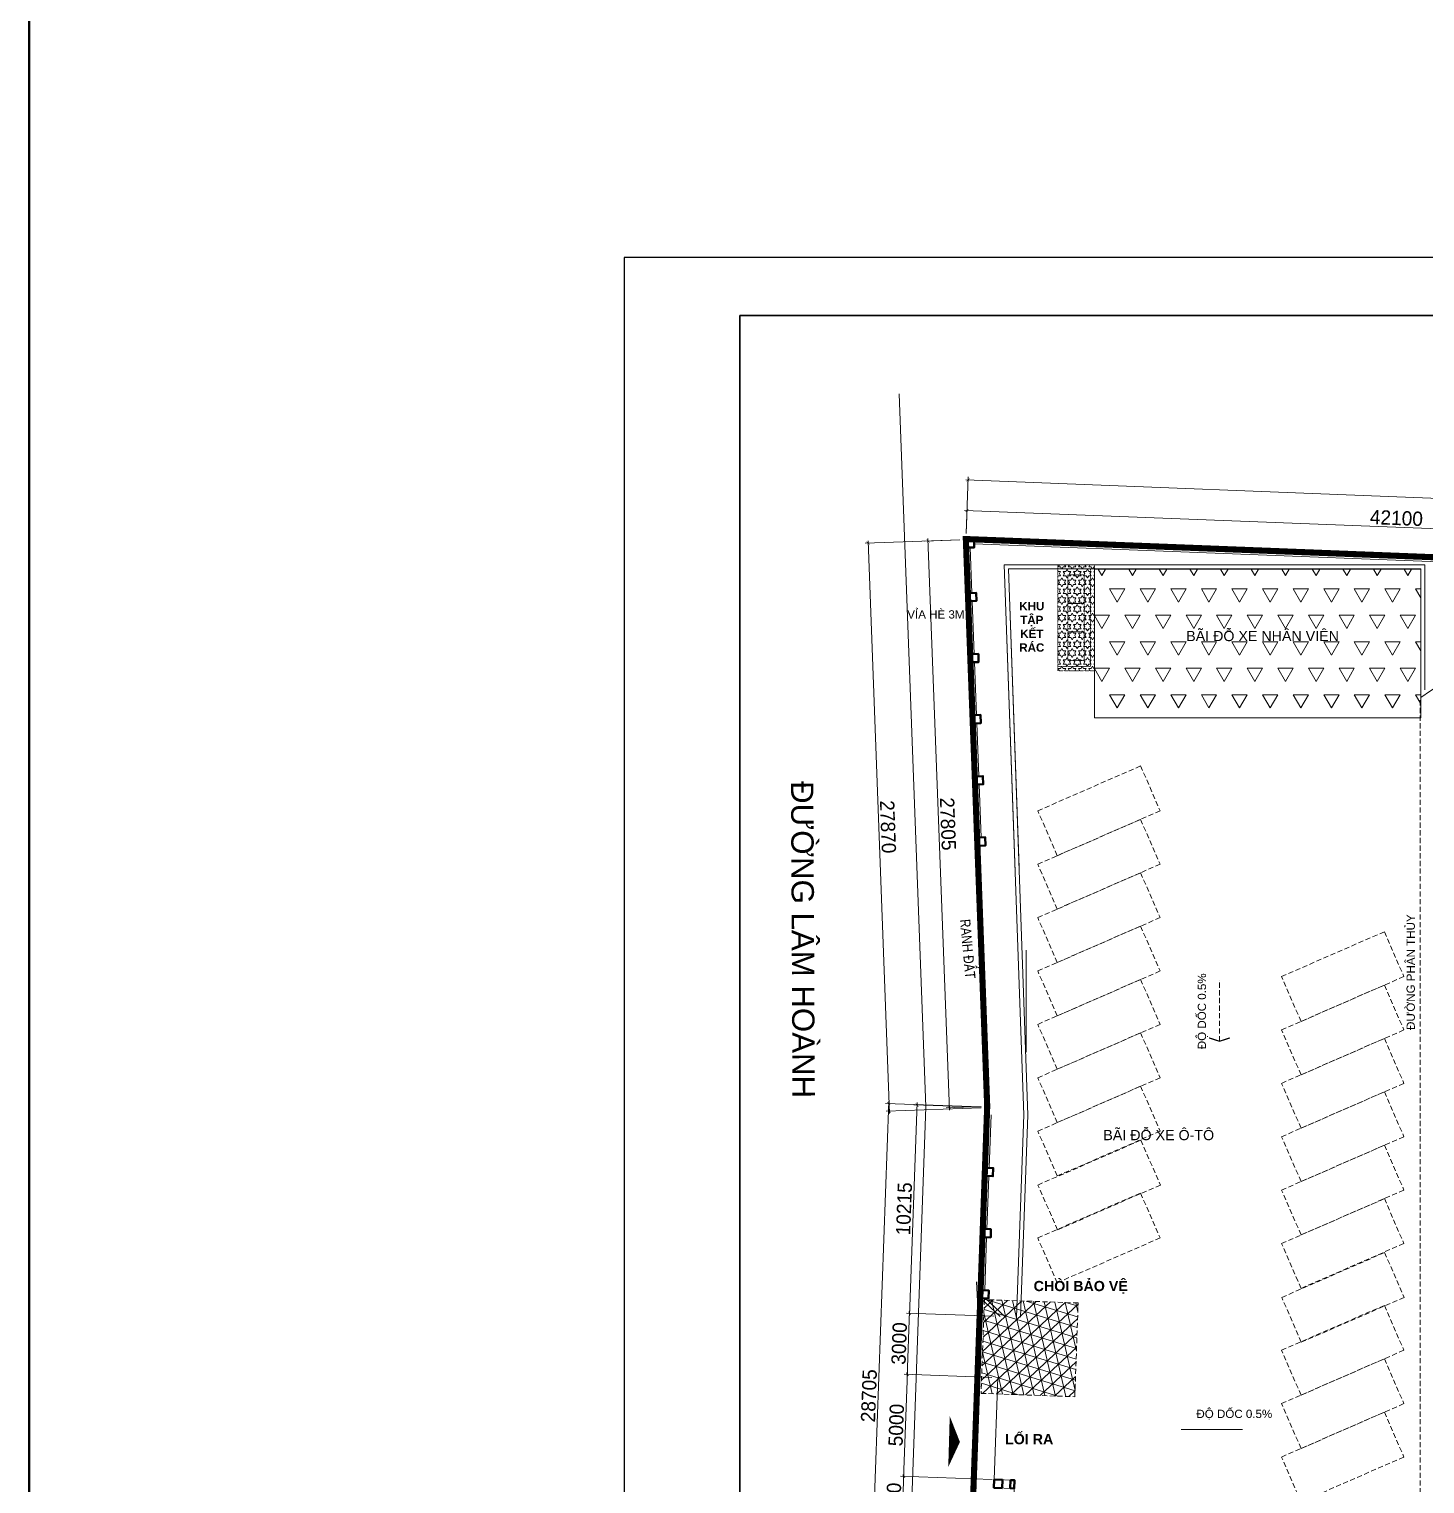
# Model space of a CAD drawing. Header units: millimetres. Extents: x 886808 to 1650903, y -1008069 to 230892.
# Drawn here: x 886808 to 955234, y -260456 to -189125 of the extents above; entities that cross this region are included whole.
import ezdxf

# ---------------------------------------------------------------- set-up
doc = ezdxf.new("R2010")
doc.units = ezdxf.units.MM
for name, pattern in [('DASHED2', [0.375, 0.25, -0.125]), ('DOT', [0.25, 0, -0.25]), ('PHANTOM2', [31.75, 15.875, -3.175, 3.175, -3.175, 3.175, -3.175])]:
    doc.linetypes.add(name, pattern=pattern)
doc.layers.get('0').update_dxf_attribs({"lineweight": 0})
for name, color, linetype, lineweight in [('01- NET TUONG- 242', 242, 'Continuous', 40), ('04-Net thay', 150, 'Continuous', 20), ('0___TUONG XAY MOI', 10, 'Continuous', 40), ('2l', 2, 'Continuous', 15), ('8l NET TO', 8, 'Continuous', 9), ('_Text', 7, 'Continuous', 9), ('A-Wall', 113, 'Continuous', 30), ('A_Dim', 8, 'Continuous', 5), ('co', 66, 'Continuous', 5), ('DMANH', 116, 'Continuous', 15), ('Q - TEN PHONG', 7, 'Continuous', 18), ('Text', 250, 'Continuous', 25), ('TREE', 94, 'Continuous', 5)]:
    doc.layers.add(name, color=color, linetype=linetype, lineweight=lineweight)
doc.layers.add('09- Wipeout', color=254, linetype='DOT', lineweight=0, plot=False)
doc.styles.add('DAT', font='')
doc.styles.add('ISO2', font='')
doc.styles.add('STYLE2', font='')
doc.styles.get('DAT').set_extended_font_data('VNI-Helve')
doc.styles.get('ISO2').set_extended_font_data('.VnAvantH')
doc.styles.get('STYLE2').set_extended_font_data('VNI-Helve-Condense')
doc.dimstyles.new('Copy of 1-100-Ll', dxfattribs={"dimtxt": 700, "dimasz": 150, "dimexe": 150, "dimexo": 300, "dimgap": 90, "dimtad": 1, "dimdec": 0, "dimrnd": 5, "dimzin": 0, "dimtxsty": 'ISO2', "dimblk": 'ARCHTICK', "dimcen": 100, "dimdle": 120, "dimclrd": 256, "dimclre": 256, "dimclrt": 2, "dimadec": 0, "dimazin": 0, "dimtfac": 1, "dimtdec": 0, "dimtix": 1, "dimtmove": 1, "dimatfit": 3, "dimldrblk": 'OPEN30', "dimfxl": 900, "dimtolj": 1, "dimtzin": 0, "dimlwd": 13, "dimlwe": 13, "dimarcsym": 1})

# ---------------------------------------------------------------- blocks, each defined once
blk = doc.blocks.new('_ArchTick')
at = {"color": 0, "linetype": 'ByBlock', "const_width": 0.15}
blk.add_lwpolyline([(-0.5, -0.5), (0.5, 0.5)], dxfattribs=at)
blk = doc.blocks.new('*D188')
at = {"layer": 'A_Dim', "lineweight": 13, "transparency": 16777216}
for p, q in [((927915, -270612), (928951, -241688)), ((933472, -241970), (928797, -241803)), ((932444, -270654), (927769, -270487))]:
    blk.add_line(p, q, dxfattribs=at)
at = {"layer": 'Defpoints', "color": 0, "transparency": 16777216}
for p in [(928947, -241808), (933772, -241981), (932744, -270665)]:
    blk.add_point(p, dxfattribs=at)
at = {"layer": 'A_Dim', "lineweight": 13, "transparency": 16777216, "xscale": 150, "yscale": 150, "zscale": 150}
for p, rotation in [((928947, -241808), 87.94675806361663), ((927919, -270492), 267.9467580636166)]:
    blk.add_blockref('_ArchTick', p, dxfattribs=dict(at, rotation=rotation))
at = {"layer": 'A_Dim', "color": 2, "transparency": 16777216, "insert": (927981, -256134), "char_height": 700, "attachment_point": 5, "rotation": 87.94676, "style": 'ISO2'}
blk.add_mtext('\\A1;28705', dxfattribs=at)
blk = doc.blocks.new('_Open30')
at = {"color": 0, "linetype": 'ByBlock', "lineweight": -2}
for p, q in [((-1, 0.27), (0, 0)), ((0, 0), (-1, -0.27)), ((0, 0), (-1, 0))]:
    blk.add_line(p, q, dxfattribs=at)
blk = doc.blocks.new('*D185')
at = {"layer": 'A_Dim', "lineweight": 13, "transparency": 16777216}
for p, q in [((974973, -214372), (932666, -212728)), ((932742, -213851), (932792, -212583)), ((974810, -215485), (974859, -214217))]:
    blk.add_line(p, q, dxfattribs=at)
at = {"layer": 'Defpoints', "color": 0, "transparency": 16777216}
for p in [(932786, -212733), (932731, -214151), (974798, -215785)]:
    blk.add_point(p, dxfattribs=at)
at = {"layer": 'A_Dim', "lineweight": 13, "transparency": 16777216, "xscale": 150, "yscale": 150, "zscale": 150}
for p, rotation in [((932786, -212733), 177.7757246600944), ((974853, -214367), 357.7757246600944)]:
    blk.add_blockref('_ArchTick', p, dxfattribs=dict(at, rotation=rotation))
at = {"layer": 'A_Dim', "color": 2, "transparency": 16777216, "insert": (953837, -213098), "char_height": 700, "attachment_point": 5, "rotation": 357.77572, "style": 'ISO2'}
blk.add_mtext('\\A1;42100', dxfattribs=at)
blk = doc.blocks.new('*D186')
at = {"layer": 'A_Dim', "lineweight": 13, "transparency": 16777216}
for p, q in [((932742, -213851), (932850, -211086)), ((932724, -211232), (1016839, -214499)), ((1016617, -217109), (1016725, -214344))]:
    blk.add_line(p, q, dxfattribs=at)
at = {"layer": 'Defpoints', "color": 0, "transparency": 16777216}
for p in [(932731, -214151), (1016719, -214494), (1016606, -217409)]:
    blk.add_point(p, dxfattribs=at)
at = {"layer": 'A_Dim', "lineweight": 13, "transparency": 16777216, "xscale": 150, "yscale": 150, "zscale": 150}
for p, rotation in [((932844, -211236), 177.775724662663), ((1016719, -214494), 357.7757246626629)]:
    blk.add_blockref('_ArchTick', p, dxfattribs=dict(at, rotation=rotation))
at = {"layer": 'A_Dim', "color": 2, "transparency": 16777216, "insert": (974799, -212413), "char_height": 700, "attachment_point": 5, "rotation": 357.77572, "style": 'ISO2'}
blk.add_mtext('\\A1;83940', dxfattribs=at)
blk = doc.blocks.new('*D1411')
at = {"layer": 'A_Dim', "lineweight": 13, "transparency": 16777216}
for p, q in [((927915, -270612), (928951, -241688)), ((933472, -241970), (928797, -241803)), ((932444, -270654), (927769, -270487))]:
    blk.add_line(p, q, dxfattribs=at)
at = {"layer": 'Defpoints', "color": 0, "transparency": 16777216}
for p in [(928947, -241808), (933772, -241981), (932744, -270665)]:
    blk.add_point(p, dxfattribs=at)
at = {"layer": 'A_Dim', "lineweight": 13, "transparency": 16777216, "xscale": 150, "yscale": 150, "zscale": 150}
for p, rotation in [((928947, -241808), 87.94675806361663), ((927919, -270492), 267.9467580636166)]:
    blk.add_blockref('_ArchTick', p, dxfattribs=dict(at, rotation=rotation))
at = {"layer": 'A_Dim', "color": 2, "transparency": 16777216, "insert": (927981, -256134), "char_height": 700, "attachment_point": 5, "rotation": 87.94676, "style": 'ISO2'}
blk.add_mtext('\\A1;28705', dxfattribs=at)
blk = doc.blocks.new('*D1412')
at = {"layer": 'A_Dim', "lineweight": 13, "transparency": 16777216}
for p, q in [((932431, -214162), (927788, -214336)), ((928985, -242302), (927934, -214210)), ((933473, -242014), (928831, -242188))]:
    blk.add_line(p, q, dxfattribs=at)
at = {"layer": 'Defpoints', "color": 0, "transparency": 16777216}
for p in [(927938, -214330), (932731, -214151), (933773, -242003)]:
    blk.add_point(p, dxfattribs=at)
at = {"layer": 'A_Dim', "lineweight": 13, "transparency": 16777216, "xscale": 150, "yscale": 150, "zscale": 150}
for p, rotation in [((927938, -214330), 92.14275117383546), ((928980, -242182), 272.1427511738354)]:
    blk.add_blockref('_ArchTick', p, dxfattribs=dict(at, rotation=rotation))
at = {"layer": 'A_Dim', "color": 2, "transparency": 16777216, "insert": (928911, -228239), "char_height": 700, "attachment_point": 5, "rotation": 272.14275, "style": 'ISO2'}
blk.add_mtext('\\A1;27870', dxfattribs=at)
blk = doc.blocks.new('*D1410')
at = {"layer": 'A_Dim', "lineweight": 13, "transparency": 16777216}
for p, q in [((932431, -214162), (930726, -214226)), ((931926, -242127), (930871, -214101)), ((933477, -241949), (931772, -242013))]:
    blk.add_line(p, q, dxfattribs=at)
at = {"layer": 'Defpoints', "color": 0, "transparency": 16777216}
for p in [(930876, -214221), (932731, -214151), (933777, -241938)]:
    blk.add_point(p, dxfattribs=at)
at = {"layer": 'A_Dim', "lineweight": 13, "transparency": 16777216, "xscale": 150, "yscale": 150, "zscale": 150}
for p, rotation in [((930876, -214221), 92.15601886766916), ((931922, -242008), 272.1560188676692)]:
    blk.add_blockref('_ArchTick', p, dxfattribs=dict(at, rotation=rotation))
at = {"layer": 'A_Dim', "color": 2, "transparency": 16777216, "insert": (931850, -228097), "char_height": 700, "attachment_point": 5, "rotation": 272.15602, "style": 'ISO2'}
blk.add_mtext('\\A1;27805', dxfattribs=at)
blk = doc.blocks.new('*D1406')
at = {"layer": 'A_Dim', "lineweight": 13, "transparency": 16777216}
for p, q in [((934022, -260239), (929533, -260078)), ((929580, -262941), (929687, -259963)), ((932722, -262934), (929434, -262816))]:
    blk.add_line(p, q, dxfattribs=at)
at = {"layer": 'Defpoints', "color": 0, "transparency": 16777216}
for p in [(929683, -260083), (934322, -260250), (933021, -262945)]:
    blk.add_point(p, dxfattribs=at)
at = {"layer": 'A_Dim', "lineweight": 13, "transparency": 16777216, "xscale": 150, "yscale": 150, "zscale": 150}
for p, rotation in [((929683, -260083), 87.94021749057043), ((929584, -262821), 267.9402174905704)]:
    blk.add_blockref('_ArchTick', p, dxfattribs=dict(at, rotation=rotation))
at = {"layer": 'A_Dim', "color": 2, "transparency": 16777216, "insert": (929182, -261436), "char_height": 700, "attachment_point": 5, "rotation": 87.94022, "style": 'ISO2'}
blk.add_mtext('\\A1;2740', dxfattribs=at)
blk = doc.blocks.new('*D1407')
at = {"layer": 'A_Dim', "lineweight": 13, "transparency": 16777216}
for p, q in [((929678, -260203), (929867, -254967)), ((934001, -255236), (929712, -255081)), ((934022, -260239), (929533, -260078))]:
    blk.add_line(p, q, dxfattribs=at)
at = {"layer": 'Defpoints', "color": 0, "transparency": 16777216}
for p in [(929862, -255087), (934301, -255247), (934322, -260250)]:
    blk.add_point(p, dxfattribs=at)
at = {"layer": 'A_Dim', "lineweight": 13, "transparency": 16777216, "xscale": 150, "yscale": 150, "zscale": 150}
for p, rotation in [((929862, -255087), 87.94021749057043), ((929683, -260083), 267.9402174905704)]:
    blk.add_blockref('_ArchTick', p, dxfattribs=dict(at, rotation=rotation))
at = {"layer": 'A_Dim', "color": 2, "transparency": 16777216, "insert": (929321, -257569), "char_height": 700, "attachment_point": 5, "rotation": 87.94022, "style": 'ISO2'}
blk.add_mtext('\\A1;5000', dxfattribs=at)
blk = doc.blocks.new('*D1408')
at = {"layer": 'A_Dim', "lineweight": 13, "transparency": 16777216}
for p, q in [((934109, -252238), (929820, -252083)), ((929858, -255207), (929974, -251969)), ((934001, -255236), (929712, -255081))]:
    blk.add_line(p, q, dxfattribs=at)
at = {"layer": 'Defpoints', "color": 0, "transparency": 16777216}
for p in [(929970, -252089), (934409, -252248), (934301, -255247)]:
    blk.add_point(p, dxfattribs=at)
at = {"layer": 'A_Dim', "lineweight": 13, "transparency": 16777216, "xscale": 150, "yscale": 150, "zscale": 150}
for p, rotation in [((929970, -252089), 87.94021749057043), ((929862, -255087), 267.9402174905704)]:
    blk.add_blockref('_ArchTick', p, dxfattribs=dict(at, rotation=rotation))
at = {"layer": 'A_Dim', "color": 2, "transparency": 16777216, "insert": (929464, -253572), "char_height": 700, "attachment_point": 5, "rotation": 87.94022, "style": 'ISO2'}
blk.add_mtext('\\A1;3000', dxfattribs=at)
blk = doc.blocks.new('*D1409')
at = {"layer": 'A_Dim', "lineweight": 13, "transparency": 16777216}
for p, q in [((929966, -252209), (930342, -241760)), ((933473, -241992), (930187, -241874)), ((934109, -252238), (929820, -252083))]:
    blk.add_line(p, q, dxfattribs=at)
at = {"layer": 'Defpoints', "color": 0, "transparency": 16777216}
for p in [(930337, -241880), (933773, -242003), (934409, -252248)]:
    blk.add_point(p, dxfattribs=at)
at = {"layer": 'A_Dim', "lineweight": 13, "transparency": 16777216, "xscale": 150, "yscale": 150, "zscale": 150}
for p, rotation in [((930337, -241880), 87.94021749057043), ((929970, -252089), 267.9402174905704)]:
    blk.add_blockref('_ArchTick', p, dxfattribs=dict(at, rotation=rotation))
at = {"layer": 'A_Dim', "color": 2, "transparency": 16777216, "insert": (929702, -246968), "char_height": 700, "attachment_point": 5, "rotation": 87.94022, "style": 'ISO2'}
blk.add_mtext('\\A1;10215', dxfattribs=at)

msp = doc.modelspace()

# ---------------------------------------------------------------- hatches: boundary and pattern name
at = {"layer": 'A_Dim', "transparency": 33554534}
h = msp.add_hatch(dxfattribs=at)
h.set_pattern_fill('NET3', color=256, scale=4000, angle=42.943485)
h.set_pattern_definition([(42.943485, (-678127.1, -1563336.7), (-340.63832, 366.01302), []), (102.943485, (-678127.1, -1563336.7), (-487.29574, -111.99493), []), (162.943485, (-678127.1, -1563336.7), (-146.65742, -478.00795), [])])
h.paths.add_polyline_path([(938070.2, -256182.2), (938235.2, -251585.2), (933638.2, -251420.1), (933473.1, -256017.3)])
at = {"layer": 'TREE', "transparency": 33554534}
h = msp.add_hatch(dxfattribs=at)
h.set_pattern_fill('STARS', color=3, scale=1000)
h.set_pattern_definition([(0, (215751.8, -124564.36), (0, 216.50635), [125, -125]), (60, (215751.8, -124564.36), (-187.5, 108.253175), [125, -125]), (120, (215814.3, -124456.1), (-187.5, -108.253175), [125, -125])])
h.paths.add_polyline_path([(937233.6, -215385.3), (939033.6, -215385.3), (939033.6, -220585.3), (937233.6, -220585.3)])
h = msp.add_hatch(dxfattribs=at)
h.set_pattern_fill('TRIANG', color=3, scale=4000)
h.set_pattern_definition([(60, (-1138101.9, -91210.4), (-750, 1299.0381), [750, -750]), (120, (-1138101.9, -91210.4), (-1500, 8e-07), [750, -750]), (2e-15, (-1138476.9, -90560.9), (750, 1299.0381), [750, -750])])
h.paths.add_polyline_path([(939033.6, -215597.5), (955033.6, -215597.5), (955033.6, -222897.5), (939033.6, -222897.5)])

# ---------------------------------------------------------------- linework, layer by layer
at = {"layer": '01- NET TUONG- 242', "transparency": 33554636}
msp.add_lwpolyline([(1196562.8, -1008069.4), (886808, -1008069.4), (886808, 230891.7), (1196562.8, 230891.7)], close=True, dxfattribs=at)
at = {"layer": '04-Net thay', "transparency": 33554636}
for p, q in [((1016598.2, -217608.5), (933139.3, -214366.9)), ((955233.6, -215385.3), (955233.6, -221515.2)), ((955033.6, -221897.5), (955033.6, -215585.3)), ((934409, -252248.3), (933440.2, -251353.3)), ((934664.2, -252257.5), (933695.4, -251362.5)), ((934121.8, -260243.1), (934301.3, -255246.4))]:
    msp.add_line(p, q, dxfattribs=at)
for points in [[(935144.9, -230428.2), (934616.2, -215385.3), (955233.6, -215385.3)], [(955233.6, -215385.3), (934616.2, -215385.3), (935564.4, -242363.4), (935207.3, -252277)], [(935337.8, -230235.3), (934823.9, -215585.3), (955033.6, -215585.3)], [(935407.1, -252284.1), (935763.8, -242381.5), (934823.9, -215585.3), (955033.6, -215585.3)], [(933963.3, -242366.3), (933870, -244964.7)], [(933855.6, -245364.4), (933762.3, -247962.7)], [(933748, -248362.5), (933654.7, -250960.8)], [(934771, -269945.1), (935119.2, -260279)]]:
    msp.add_lwpolyline(points, dxfattribs=at)
msp.add_lwpolyline([(934121.9, -260243.1), (935119.2, -260279), (935104.8, -260678.7), (934107.5, -260642.8)], close=True, dxfattribs=at)
msp.add_arc((974437.2, -249603.5), 33824.9, 94.278199, 125.00504, dxfattribs=at)
at = {"layer": '09- Wipeout', "transparency": 33554636}
for points in [[(937233.6, -215385.3), (939033.6, -215385.3), (939033.6, -220585.3), (937233.6, -220585.3)], [(937733.6, -215885.3), (938533.6, -215885.3), (938533.6, -217285.3), (937733.6, -217285.3)], [(937733.6, -215885.3), (938533.6, -215885.3), (938533.6, -220085.3), (937733.6, -220085.3)], [(937733.6, -217285.3), (938533.6, -217285.3), (938533.6, -218685.3), (937733.6, -218685.3)], [(937733.6, -218685.3), (938533.6, -218685.3), (938533.6, -220085.3), (937733.6, -220085.3)]]:
    msp.add_lwpolyline(points, close=True, dxfattribs=at)
for points in [[(937233.6, -215585.3), (938833.6, -215585.3), (938833.6, -220385.3), (937233.6, -220385.3)], [(933777.8, -241959.4), (932743.7, -270665.2)], [(933777.8, -241959.4), (932743.7, -270665.2)]]:
    msp.add_lwpolyline(points, dxfattribs=at)
at = {"layer": '0___TUONG XAY MOI', "transparency": 33554636}
for points in [[(932730.8, -214150.9), (933131.7, -214166.4), (933145.6, -214535.5), (932745.9, -214550.6)], [(932829.6, -216774.9), (933229.3, -216759.9), (933244.4, -217159.6), (932844.7, -217174.6)], [(932942.5, -219772.8), (933342.2, -219757.7), (933357.3, -220157.4), (932957.5, -220172.5)], [(933055.4, -222770.7), (933455.1, -222755.6), (933470.1, -223155.3), (933070.4, -223170.4)], [(933168.2, -225768.5), (933567.9, -225753.5), (933583, -226153.2), (933183.3, -226168.2)], [(933281.1, -228766.4), (933680.8, -228751.4), (933695.8, -229151.1), (933296.1, -229166.1)], [(933670, -244957.5), (934069.8, -244971.9), (934055.4, -245371.6), (933655.6, -245357.2)], [(933562.3, -247955.5), (933962, -247969.9), (933947.7, -248369.7), (933547.9, -248355.3)], [(933454.6, -250953.6), (933854.3, -250968), (933839.9, -251367.7), (933440.2, -251353.3)], [(934121.8, -260243.1), (934521.6, -260257.4), (934507.2, -260657.2), (934107.5, -260642.8)], [(934919.3, -260271.8), (935119.2, -260279), (935104.8, -260678.7), (934904.9, -260671.5)]]:
    msp.add_lwpolyline(points, close=True, dxfattribs=at)
at = {"layer": '0___TUONG XAY MOI', "transparency": 33554636, "const_width": 60}
msp.add_lwpolyline([(944650.6, -238588.1), (945163.2, -238753), (945675.8, -238588.1)], dxfattribs=at)
at = {"layer": '2l', "transparency": 33554636}
msp.add_lwpolyline([(929459.9, -207010.5), (930775.7, -241962), (929852.8, -267665.3), (921654.3, -267665.3)], dxfattribs=at)
at = {"layer": '8l NET TO', "linetype": 'DASHED2', "ltscale": 1000, "transparency": 33554636}
msp.add_line((955006, -222034.6), (955006, -261372.7), dxfattribs=at)
for points in [[(933677.1, -239285.3), (933777.8, -241959.4), (932744.6, -270686.9), (935943.9, -298332.8), (970090.8, -289565), (1001375.8, -282838.4), (1022753.6, -279776.5), (1016606, -217408.6), (932730.8, -214150.9), (933409, -232164), (933488.8, -234285.3), (933677.1, -239285.3)], [(941295.4, -225254.8), (942254.7, -227453.9), (937213.4, -229652.9), (936254.2, -227453.9), (941295.4, -225254.8)], [(941295.4, -227872.3), (942254.7, -230071.4), (937213.4, -232270.4), (936254.2, -230071.4), (941295.4, -227872.3)], [(941295.4, -230489.8), (942254.7, -232688.9), (937213.4, -234887.9), (936254.2, -232688.9), (941295.4, -230489.8)], [(941295.4, -233107.3), (942254.7, -235306.3), (937213.4, -237505.4), (936254.2, -235306.3), (941295.4, -233107.3)], [(953245.7, -233382.3), (954204.9, -235581.4), (949163.7, -237780.4), (948204.4, -235581.4), (953245.7, -233382.3)], [(941295.4, -235724.8), (942254.7, -237923.8), (937213.4, -240122.9), (936254.2, -237923.8), (941295.4, -235724.8)], [(945163.2, -238753), (945163.2, -235752.9)], [(953245.7, -235999.8), (954204.9, -238198.9), (949163.7, -240397.9), (948204.4, -238198.9), (953245.7, -235999.8)], [(941295.4, -238342.3), (942254.7, -240541.3), (937213.4, -242740.4), (936254.2, -240541.3), (941295.4, -238342.3)], [(953245.7, -238617.3), (954204.9, -240816.3), (949163.7, -243015.4), (948204.4, -240816.3), (953245.7, -238617.3)], [(941295.4, -240959.8), (942254.7, -243158.8), (937213.4, -245357.9), (936254.2, -243158.8), (941295.4, -240959.8)], [(953245.7, -241234.8), (954204.9, -243433.8), (949163.7, -245632.9), (948204.4, -243433.8), (953245.7, -241234.8)], [(941306.7, -243603), (942265.9, -245802.1), (937224.7, -248001.1), (936265.4, -245802.1), (941306.7, -243603)], [(953245.7, -243852.3), (954204.9, -246051.3), (949163.7, -248250.4), (948204.4, -246051.3), (953245.7, -243852.3)], [(941295.4, -246194.7), (942254.7, -248393.8), (937213.4, -250592.8), (936254.2, -248393.8), (941295.4, -246194.7)], [(953245.7, -246469.8), (954204.9, -248668.8), (949163.7, -250867.9), (948204.4, -248668.8), (953245.7, -246469.8)], [(953256.9, -249113), (954216.2, -251312.1), (949174.9, -253511.1), (948215.7, -251312.1), (953256.9, -249113)], [(953245.7, -251704.7), (954204.9, -253903.8), (949163.7, -256102.8), (948204.4, -253903.8), (953245.7, -251704.7)], [(953245.7, -254322.2), (954204.9, -256521.3), (949163.7, -258720.3), (948204.4, -256521.3), (953245.7, -254322.2)], [(953245.7, -256939.7), (954204.9, -259138.8), (949163.7, -261337.8), (948204.4, -259138.8), (953245.7, -256939.7)]]:
    msp.add_lwpolyline(points, dxfattribs=at)
msp.add_lwpolyline([(938070.2, -256182.2), (938235.2, -251585.2), (933638.2, -251420.1), (933473.1, -256017.3)], close=True, dxfattribs=at)
at = {"layer": '8l NET TO', "transparency": 33554636}
msp.add_lwpolyline([(943289.7, -257781.2), (946289.8, -257781.2)], dxfattribs=at)
at = {"layer": 'A-Wall', "linetype": 'Continuous', "transparency": 33554636}
for p, q in [((921654.3, -203167.1), (1080561.4, -203167.1)), ((921654.3, -315881.7), (921654.3, -203167.1))]:
    msp.add_line(p, q, dxfattribs=at)
at = {"layer": 'A_Dim', "transparency": 33554636}
for p, q in [((933409, -232164), (932730.8, -214150.9)), ((933029.5, -216767.4), (932945.7, -214543.1)), ((933142.3, -219765.3), (933044.5, -217167.1)), ((933255.2, -222763.1), (933157.4, -220165)), ((933368.1, -225761), (933270.3, -223162.8)), ((933480.9, -228758.9), (933383.1, -226160.7)), ((933362.5, -252753.7), (933250.3, -250555.2))]:
    msp.add_line(p, q, dxfattribs=at)
msp.add_lwpolyline([(939033.6, -215597.5), (955033.6, -215597.5), (955033.6, -222897.5), (939033.6, -222897.5)], close=True, dxfattribs=at)
msp.add_lwpolyline([(935688.8, -234285.3), (935688.8, -239285.3)], dxfattribs=at)
at = {"layer": 'co', "transparency": 33554636}
for p, q in [((932730.8, -214150.9), (1011562.3, -217217.4)), ((1016606, -217408.6), (932730.8, -214150.9))]:
    msp.add_line(p, q, dxfattribs=at)
at = {"layer": 'Defpoints', "transparency": 33554636}
msp.add_lwpolyline([(915979, -318719.3), (1083399.1, -318719.3), (1083399.1, -200329.5), (915979, -200329.5)], close=True, dxfattribs=at)
at = {"layer": 'DMANH', "color": 20, "linetype": 'PHANTOM2', "ltscale": 100, "true_color": 0xf52d0a, "transparency": 33554636, "const_width": 300}
msp.add_lwpolyline([(932743.7, -270665.2), (933776.9, -241937.7), (933676.3, -239263.6), (933488, -234263.6), (933408.2, -232142.3), (932730, -214129.1), (1016605.2, -217386.9), (1021006.3, -262036.6)], dxfattribs=at)
at = {"layer": 'Text', "linetype": 'Continuous', "ltscale": 40, "transparency": 33554636}
msp.add_lwpolyline([(932439.1, -258399.4, 0, 2500, 0), (931903.7, -258383.7, 2500, 2500, 0)], format="xyseb", dxfattribs=at)

# ---------------------------------------------------------------- texts
at = {"layer": '_Text', "transparency": 33554636, "insert": (932937.9, -232744.5), "char_height": 500, "width": 8098.036, "attachment_point": 1, "rotation": 275.264015, "style": 'STYLE2'}
msp.add_mtext('{\\fVNI-Helve-Condense|b0|i0|c0|p2;RANH ÑAÁT}', dxfattribs=at)
at = {"layer": 'Q - TEN PHONG', "transparency": 33554636, "attachment_point": 2, "style": 'DAT'}
for s, insert, char_height, width in [('{\\fArial|b0|i0|c0|p34;VỈA HÈ 3M}', (931261.9, -217620.1), 405.958, 11731.282), ('{\\fArial|b1|i0|c0|p34;KHU TẬP KẾT RÁC}', (935963.3, -217213.2), 405.958, 1350.534), ('{\\fArial|b0|i0|c0|p34;BÃI ĐỖ XE NHÂN VIÊN}', (947275.5, -218634.4), 500, 9864.647), ('{\\fArial|b0|i0|c0|p34;BÃI ĐỖ XE Ô-TÔ}', (942185.9, -243103.1), 500, 9864.647), ('{\\fArial|b1|i0|c0|p34;CHÒI BẢO VỆ}', (938362.1, -250504.3), 500, 9864.647), ('{\\fArial|b0|i0|c0|p34;ĐỘ DỐC 0.5%}', (945891.9, -256819), 405.958, 4249.641), ('{\\fArial|b1|i0|c0|p34;LỐI RA}', (935833, -258011.3), 500, 3494.641)]:
    msp.add_mtext(s, dxfattribs=dict(at, insert=insert, char_height=char_height, width=width))
for s, insert, char_height, width, rotation in [('{\\fArial|b0|i0|c0|p34;ĐƯỜNG LÂM HOÀNH}', (925291, -233763.8), 1095.691, 28963.974, 270.272939), ('{\\fArial|b0|i0|c0|p34;ĐƯỜNG PHÂN THỦY}', (954334.3, -235364.5), 405.958, 5892.217, 90), ('{\\fArial|b0|i0|c0|p34;ĐƯỜNG PHÂN THỦY}', (954334.3, -235364.5), 405.958, 5892.217, 90), ('{\\fArial|b0|i0|c0|p34;ĐỘ DỐC 0.5%}', (944098.6, -237282.9), 405.958, 4249.641, 90)]:
    msp.add_mtext(s, dxfattribs=dict(at, insert=insert, char_height=char_height, width=width, rotation=rotation))

# ---------------------------------------------------------------- dimensions: what is measured, and where the dimension line sits
at = {"layer": 'A_Dim', "transparency": 33554636}
for p1, p2, distance, picture, middle in [((932730.8, -214150.9), (1016605.6, -217408.6), 2916.8, '*D186', (974799, -212413.4)), ((933772.9, -242003.1), (932730.8, -214150.9), 4795.8, '*D1412', (928911.1, -228239.4)), ((933776.9, -241937.7), (932730.8, -214150.9), 1856.5, '*D1410', (931850.4, -228097.1)), ((932743.7, -270665.2), (933772.1, -241980.9), 4828, '*D188', (927981.3, -256133.8)), ((932743.7, -270665.2), (933772.1, -241980.9), 4828, '*D1411', (927981.3, -256133.8))]:
    dim = msp.add_aligned_dim(p1=p1, p2=p2, distance=distance, dimstyle='Copy of 1-100-Ll', dxfattribs=at)
    dim.commit()
    dim.dimension.update_dxf_attribs({"geometry": picture, "text_midpoint": middle})
dim = msp.add_linear_dim(base=(932785.9, -212733.1), p1=(974798.1, -215784.8), p2=(932730.8, -214150.9), angle=357.775725, dimstyle='Copy of 1-100-Ll', dxfattribs=at)
dim.commit()
dim.dimension.update_dxf_attribs({"geometry": '*D185', "text_midpoint": (953837.1, -213098.3)})
at = {"layer": 'A_Dim'}
for base, p1, p2, picture, middle in [((930337.3, -241879.6), (934409, -252248.3), (933772.9, -242003.1), '*D1409', (929702, -246967.9)), ((929970.1, -252088.7), (934301.3, -255246.5), (934409, -252248.3), '*D1408', (929464.5, -253571.5)), ((929862.3, -255086.9), (934321.7, -260250.2), (934301.3, -255246.5), '*D1407', (929320.7, -257568.9)), ((929682.6, -260083.4), (933021.4, -262944.8), (934321.7, -260250.2), '*D1406', (929181.6, -261436))]:
    dim = msp.add_linear_dim(base=base, p1=p1, p2=p2, angle=267.940217, dimstyle='Copy of 1-100-Ll', dxfattribs=at)
    dim.commit()
    dim.dimension.update_dxf_attribs({"geometry": picture, "text_midpoint": middle})

doc.saveas('drawing.dxf')
